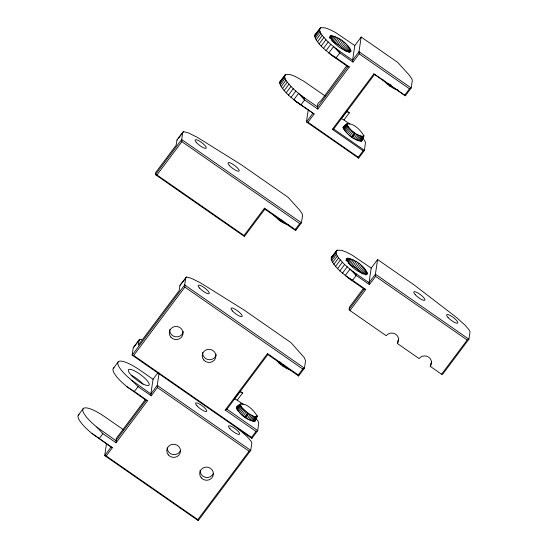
<?xml version="1.0" encoding="UTF-8"?>
<svg xmlns="http://www.w3.org/2000/svg" width="548" height="548" viewBox="0 0 548 548"><rect width="100%" height="100%" fill="white"/><g stroke="black" fill="none" stroke-linecap="round" stroke-linejoin="round"><path stroke-width="0.82" d="M377.599 259.533L375.407 274.199L375.586 276.336L369.407 284.597L369.016 282.727L371.208 268.061L377.599 259.533L414.22 284.987L456.696 317.628L465.231 325.348L469.568 330.458L470.006 331.862L468.91 339.198L442.633 374.298L441.585 374.222L430.303 366.379A6.871 6.583 8.3 0 0 428.694 357.166A6.871 6.583 8.3 0 0 419.117 358.604L397.403 343.507L397.807 340.753A6.871 6.583 8.3 0 0 398.643 339.246M430.303 366.379L430.707 363.625A6.871 6.583 8.3 0 0 431.543 362.118M106.524 443.38L104.695 455.6L198.198 520.6L250.751 450.401L251.847 443.065L251.409 441.661L247.08 436.55L236.517 427.276M141.692 339.671L139.795 339.431L139.055 340.02L133.233 347.802L132.137 355.138L251.895 438.393L257.724 430.605L258.766 422.446L255.889 417.871M139.055 340.02L138.288 345.192L179.182 290.563L179.956 285.385L186.519 277.014L191.423 278.316L200.438 282.802L243.764 309.812L291.057 342.692L304.428 357.796L305.544 360.858L304.448 368.188L298.619 375.976L267.835 354.57L267.479 353.576L225.221 410.027L256.005 431.427L257.724 430.605L226.941 409.205L225.221 410.027M264.842 209.165L295.625 230.571L301.455 222.783L302.551 215.453L302.119 213.597L299.201 209.562L288.056 197.287L240.764 164.407L197.444 137.397L188.423 132.911L183.525 131.602L182.785 132.198L176.963 139.98L176.189 145.158L155.735 172.469L155.413 174.627L244.387 236.483L264.842 209.165L264.479 208.172L244.031 235.489L244.387 236.483M182.785 132.198L181.689 139.528L181.881 141.672L156.961 174.963L155.413 174.627L181.689 139.528L301.455 222.783L299.735 223.605L295.262 229.571L295.625 230.571L295.865 228.941M157.968 372.702L153.056 379.264L150.864 393.93L151.255 395.793L157.434 387.539L157.249 385.402L159.078 373.174M185.786 277.603L184.69 284.933L184.875 287.084L133.548 355.645M308.264 109.669L306.435 121.889L358.639 158.18L364.468 150.399L365.509 142.24L362.632 137.664M361.18 37.024L354.796 45.559L352.604 60.225L352.987 62.088L359.173 53.834L358.988 51.69L361.18 37.024L397.8 62.486L408.938 74.761L411.856 78.796L412.288 80.652L411.192 87.981L405.362 95.763L373.866 73.877L332.335 129.355L363.119 150.755L364.468 150.399L333.684 128.999L332.335 129.355M397.403 343.507A6.871 6.583 8.3 0 0 395.793 334.294A6.871 6.583 8.3 0 0 386.217 335.732L349.98 310.538L349.131 309.298L349.453 307.12L363.543 288.296M329.54 37.846L330.239 36.01C338.006 35.921 348.802 43.929 350.795 51.444L349.583 52.341M345.959 260.355L346.651 258.512C354.426 258.43 365.215 266.438 367.208 273.952L366.002 274.843M329.834 37.846L330.629 35.716M346.247 260.355L347.048 258.224M330.122 38.442L331.225 35.593M346.541 260.951L347.644 258.101M330.855 38.476L332.013 35.634M347.268 260.985L348.425 258.135M312.819 113.361L306.435 121.889L307.962 122.238L314.141 113.984L296.66 102.044L288.46 95.14L284.145 90.632L281.179 86.632L279.795 83.454L280.103 81.371L285.686 74.384L290.378 74.624L295.098 76.398L303.626 81.125L325.457 96.215M284.898 74.966C283.631 79.501 288.474 83.207 290.947 86.44C298.742 94.599 308.49 100.469 317.614 106.956L317.799 109.1L304.62 99.935L298.564 93.379L293.769 99.784L314.141 113.984M317.799 109.1L349.329 66.972L347.809 66.63L334.623 57.465L323.443 48.409L319.135 43.902L316.162 39.894L314.778 36.723L315.093 34.634L320.676 27.653L325.361 27.893L330.081 29.667L335.65 32.579L354.796 45.559M319.881 28.229C318.614 32.764 323.457 36.476 325.937 39.709C333.725 47.868 343.473 53.738 352.604 60.225L358.988 51.69L411.192 87.981L409.493 88.81L404.65 95.277M330.239 36.01C332.232 43.525 343.021 51.526 350.795 51.444M349.98 310.538L365.749 289.481L364.221 289.132L351.042 279.966L339.863 270.911L335.547 266.403L332.581 262.403L331.198 259.231L331.506 257.142L337.089 250.155L341.781 250.395L346.5 252.169L352.069 255.08L371.208 268.061M336.301 250.737C335.027 255.272 339.876 258.978 342.349 262.211C350.138 270.376 359.892 276.24 369.016 282.727L375.407 274.199L468.91 339.198L467.191 340.02L441.585 374.222M346.651 258.512C348.651 266.027 359.44 274.034 367.208 273.952M363.906 135.959L361.721 140.939C354.289 140.781 346.137 134.157 343.069 127.431L343.247 127.013C349.302 118.087 360.961 130.054 363.906 135.959L363.749 136.336C357.043 136.199 349.693 130.219 346.925 124.156L347.09 123.779M236.325 407.637L236.503 407.219C242.559 398.293 254.217 410.26 257.163 416.172L254.978 421.145C247.545 420.994 239.394 414.363 236.325 407.637L240.346 403.986M361.721 140.939L363.879 135.452M254.978 421.145L257.163 416.172M331.136 40.086L332.965 35.839M347.857 261.882L349.384 258.341M361.338 141.199L363.399 136.575M254.594 421.405L257.005 416.542M257.135 415.658L255.156 420.727M360.755 141.302L362.872 136.664M254.012 421.508L256.128 416.87L256.656 416.781M331.814 41.121L334.075 36.202M348.227 263.622L350.494 258.711M359.988 141.233L362.18 136.603M253.245 421.446L255.436 416.816L256.128 416.87M335.321 36.723L332.91 41.573L339.287 45.484L344.795 50.498L348.781 46.833M359.05 141.007L361.338 136.404M252.313 421.22L254.594 416.61L255.436 416.816M351.734 259.225L349.323 264.081L355.707 267.986L361.207 273.007L365.194 269.335M357.974 140.631L360.365 136.055M251.231 420.837L253.621 416.261L254.594 416.61M334.095 42.162L336.664 37.38M350.514 264.663L353.083 259.889M356.769 140.096L359.276 135.575M250.025 420.302L252.532 415.788L253.621 416.261M335.355 42.854L338.089 38.175M351.775 265.362L354.508 260.677M355.467 139.425L358.104 134.972M248.724 419.638L251.361 415.185L252.532 415.788M346.733 65.794L322.217 99.065C320.183 102.538 316.491 102.435 317.614 106.956L347.809 66.63M290.474 370.01L286.399 368.379L281.391 365.043L279.083 363.084L279.891 361.762M336.657 43.655L339.568 39.072M354.104 138.637L356.871 134.26M247.36 418.843L250.128 414.473L251.361 415.185M353.076 266.157L355.981 261.581M352.7 137.747L355.563 133.424M280.192 364.071L281.042 362.783M245.956 417.953L248.819 413.637L250.128 414.473M337.979 44.532L341.062 40.073M354.392 267.04L357.481 262.581M351.994 137.26L354.974 133.027M245.251 417.473L248.23 413.233L248.819 413.637M288.166 224.666L284.576 223.577L280.268 221.029L278.391 219.638L279.281 218.392M397.91 89.865L394.313 88.776L390.012 86.221L388.128 84.837L389.025 83.584M351.289 136.767L354.385 132.609M244.545 416.973L247.641 412.815L248.23 413.233M178.669 138.089L183.525 131.602M279.733 82.262L285.686 74.384M314.723 35.531L320.676 27.653M279.795 83.454L284.59 77.056M314.778 36.723L319.573 30.318M280.275 84.919L285.07 78.515M315.264 38.189L320.059 31.784M281.179 86.632L285.974 80.227M316.162 39.894L320.957 33.49M282.48 88.543L287.268 82.145M317.463 41.812L322.258 35.408M284.145 90.632L288.94 84.228M319.135 43.902L323.923 37.497M286.159 92.845L290.947 86.44M321.142 46.114L325.937 39.709M288.46 95.14L293.255 88.735M323.443 48.409L328.238 42.004M291.015 97.469L295.81 91.064M325.998 50.738L330.793 44.333M299.64 104.195L300.962 104.819L304.62 99.935L304.435 97.791M334.623 57.465L336.15 57.814L339.808 52.923L339.418 51.06M78.364 415.076L83.159 408.671A25.804 6.59 36.8 0 1 104.887 416.836L123.718 429.927M113.354 368.345L118.149 361.94A25.804 6.59 36.8 0 1 139.87 370.099L153.056 379.264M139.795 339.431L133.233 347.802M186.519 277.014L179.956 285.385M79.159 414.494A25.804 6.59 36.8 0 0 92.03 433.495L99.222 438.53L102.88 433.639L96.825 427.091A25.804 6.59 36.8 0 1 83.159 408.671M114.142 367.763A25.804 6.59 36.8 0 0 127.013 386.758L134.411 391.519L138.069 386.635L131.808 380.353A25.804 6.59 36.8 0 1 118.149 361.94M333.684 128.999L374.579 74.364L405.362 95.763M349.329 112.813L346.589 111.463L341.233 118.615L343.973 119.964L349.329 112.813L346.665 110.963M145.371 399.526L116.203 438.489L116.06 442.805L102.88 433.639M106.223 455.95L112.402 447.689L111.086 447.065L104.695 455.6L106.223 455.95L197.828 519.627L198.198 520.6M116.06 442.805L147.59 400.684L146.069 400.335L115.881 440.661L96.825 427.091M358.639 158.18L358.282 157.221L363.119 150.755M331.136 258.033L337.089 250.155M331.198 259.231L335.986 252.827M331.677 260.69L336.472 254.293M332.581 262.403L337.376 255.998M333.876 264.321L338.671 257.916M234.976 398.17L239.846 391.669L242.586 393.019L237.229 400.177L234.489 398.821M226.941 409.205L267.835 354.57M335.547 266.403L340.342 259.999M337.554 268.616L342.349 262.211M339.863 270.911L344.658 264.506M342.418 273.24L347.213 266.835M351.042 279.966L352.57 280.316L356.227 275.432L355.837 273.562M251.895 438.393L251.539 437.393L256.005 431.427M298.619 375.976L298.263 374.976L302.729 369.01L304.448 368.188L184.69 284.933L132.137 355.138L133.685 355.467L251.539 437.393M349.131 309.298L364.221 289.132M197.828 519.627L249.039 451.223L250.751 450.401L157.249 385.402L150.864 393.93L131.808 380.353M339.287 45.484L342.541 41.148M355.707 267.986L358.961 263.65M279.679 220.611L280.603 219.385M389.423 85.803L390.34 84.584M282.679 366.016L283.597 364.79M349.912 135.726L353.097 131.636M243.168 415.932L246.353 411.843L242.148 407.959L240.182 404.362M280.268 221.029L281.227 219.83M390.012 86.221L390.971 85.029M283.268 366.434L284.227 365.235M340.561 46.477L343.986 42.271M356.974 268.979L360.406 264.773M348.59 134.644L351.905 130.664M241.846 414.85L245.161 410.87M283.857 366.838L284.857 365.66M341.774 47.491L345.356 43.422M358.187 270L361.776 265.931M347.35 133.548L350.789 129.677M240.606 413.761L244.045 409.883M282.172 222.262L283.2 221.111M346.233 132.465L349.775 128.698M239.49 412.671L243.031 408.904M342.897 48.519L346.631 44.587M359.31 271.02L363.05 267.088M286.399 368.379L287.474 367.256M345.247 131.417L348.891 127.746M238.503 411.623L242.148 407.959M343.911 49.526L347.781 45.731M360.324 272.034L364.194 268.232M344.432 130.417L348.151 126.855M237.688 410.63L241.408 407.061M343.788 129.506L347.576 126.026M237.044 409.712L240.832 406.232M343.343 128.691L347.172 125.293M236.599 408.897L240.428 405.499M345.528 51.416L349.61 47.868M361.94 273.925L366.03 270.376M343.103 127.992L346.959 124.663M236.359 408.198L240.216 404.869M346.713 124.519L347.959 123.458M238.099 406.328L241.216 403.664M343.069 127.431L346.925 124.156M343.247 127.013L347.432 123.547M346.692 51.772L350.261 48.827M363.112 274.274L366.674 271.329M176.963 139.98L177.696 139.391M348.302 51.581L350.706 49.676M364.715 274.089L367.126 272.178M348.521 52.266L350.946 50.402M364.941 274.767L367.365 272.911M349.158 52.361L350.98 50.998M365.578 274.87L367.393 273.507M315.093 34.634L315.881 34.058M280.103 81.371L280.898 80.789M331.506 257.142L332.294 256.56M236.503 407.219L236.887 406.959M343.63 126.752L344.213 126.65M331.944 55.526L336.15 57.814L349.329 66.972M348.357 278.028L352.57 280.316L365.749 289.481M336.15 57.814L328.752 53.053L333.547 46.648L339.808 52.923L352.987 62.088M352.57 280.316L345.172 275.555L349.966 269.157L356.227 275.432L369.407 284.597M296.66 102.044L300.962 104.819M373.866 73.877L374.579 74.364M359.173 53.834L409.493 88.81M343.973 119.964L349.782 124.006M307.962 122.238L358.282 157.221M181.881 141.672L299.735 223.605M375.586 276.336L467.191 340.02M264.479 208.172L295.262 229.571M156.961 174.963L244.031 235.489M184.875 287.084L302.729 369.01M267.479 353.576L298.263 374.976M239.928 391.169L242.586 393.019M237.229 400.177L243.689 404.657M157.434 387.539L249.039 451.223M138.069 386.635L151.255 395.793M134.411 391.519L147.59 400.684M146.069 400.335L127.013 386.758M99.222 438.53L112.402 447.689M111.086 447.065L92.03 433.495M246.353 411.843L247.641 412.815M388.128 84.837L383.929 80.946M278.391 219.638L273.445 214.857M279.083 363.084L276.445 360.262M336.445 48.909L339.808 52.923M352.857 271.411L356.227 275.432M301.749 95.852L304.62 99.935M382.614 79.227L383.189 80.049M216.22 354.426A6.871 6.583 8.4 0 1 208.521 359.666A6.871 6.583 8.4 0 1 202.637 352.439M183.32 331.554A6.871 6.583 8.4 0 1 175.62 336.794A6.871 6.583 8.4 0 1 169.736 329.574M213.398 473.328A6.871 6.583 8.6 0 1 200.13 470.239M180.498 450.456A6.871 6.583 8.6 0 1 167.202 447.935M131.171 375.284A11.35 2.898 36.8 0 1 143.055 384.21M232.441 310.935A6.871 1.754 36.8 0 0 241.928 316.566A6.871 1.754 36.8 0 0 235.435 309.408A6.871 1.754 36.8 0 0 232.441 310.935M199.541 288.063A6.871 1.754 36.8 0 0 209.028 293.694A6.871 1.754 36.8 0 0 202.534 286.536A6.871 1.754 36.8 0 0 199.541 288.063M203.774 360.009A6.871 6.583 8.4 0 0 215.501 358.255A6.871 6.583 8.4 0 0 207.925 349.364A6.871 6.583 8.4 0 0 203.774 360.009M170.873 337.136A6.871 6.583 8.4 0 0 182.6 335.383A6.871 6.583 8.4 0 0 175.024 326.498A6.871 6.583 8.4 0 0 170.873 337.136M168.359 454.943A6.871 6.583 8.6 0 0 180.087 453.196A6.871 6.583 8.6 0 0 172.517 444.305A6.871 6.583 8.6 0 0 168.359 454.943M201.26 477.822A6.871 6.583 8.6 0 0 212.987 476.068A6.871 6.583 8.6 0 0 205.411 467.177A6.871 6.583 8.6 0 0 201.26 477.822M131.883 375.812A12.851 3.281 36.8 0 0 149.056 385.155A12.851 3.281 36.8 0 0 135.397 371.339A12.851 3.281 36.8 0 0 131.883 375.812M197.04 405.863A6.871 1.754 36.8 0 0 206.528 411.493A6.871 1.754 36.8 0 0 200.034 404.335A6.871 1.754 36.8 0 0 197.04 405.863M229.941 428.735A6.871 1.754 36.8 0 0 239.428 434.365A6.871 1.754 36.8 0 0 232.934 427.207A6.871 1.754 36.8 0 0 229.941 428.735M229.441 165.53A6.871 1.754 36.8 0 0 238.928 171.161A6.871 1.754 36.8 0 0 232.441 164.003A6.871 1.754 36.8 0 0 229.441 165.53M196.54 142.658A6.871 1.754 36.8 0 0 206.027 148.289A6.871 1.754 36.8 0 0 199.541 141.131A6.871 1.754 36.8 0 0 196.54 142.658M415.192 294.66A6.871 1.754 36.8 0 0 424.679 300.29A6.871 1.754 36.8 0 0 418.193 293.132A6.871 1.754 36.8 0 0 415.192 294.66M448.093 317.532A6.871 1.754 36.8 0 0 457.58 323.162A6.871 1.754 36.8 0 0 451.093 316.004A6.871 1.754 36.8 0 0 448.093 317.532"/></g></svg>
